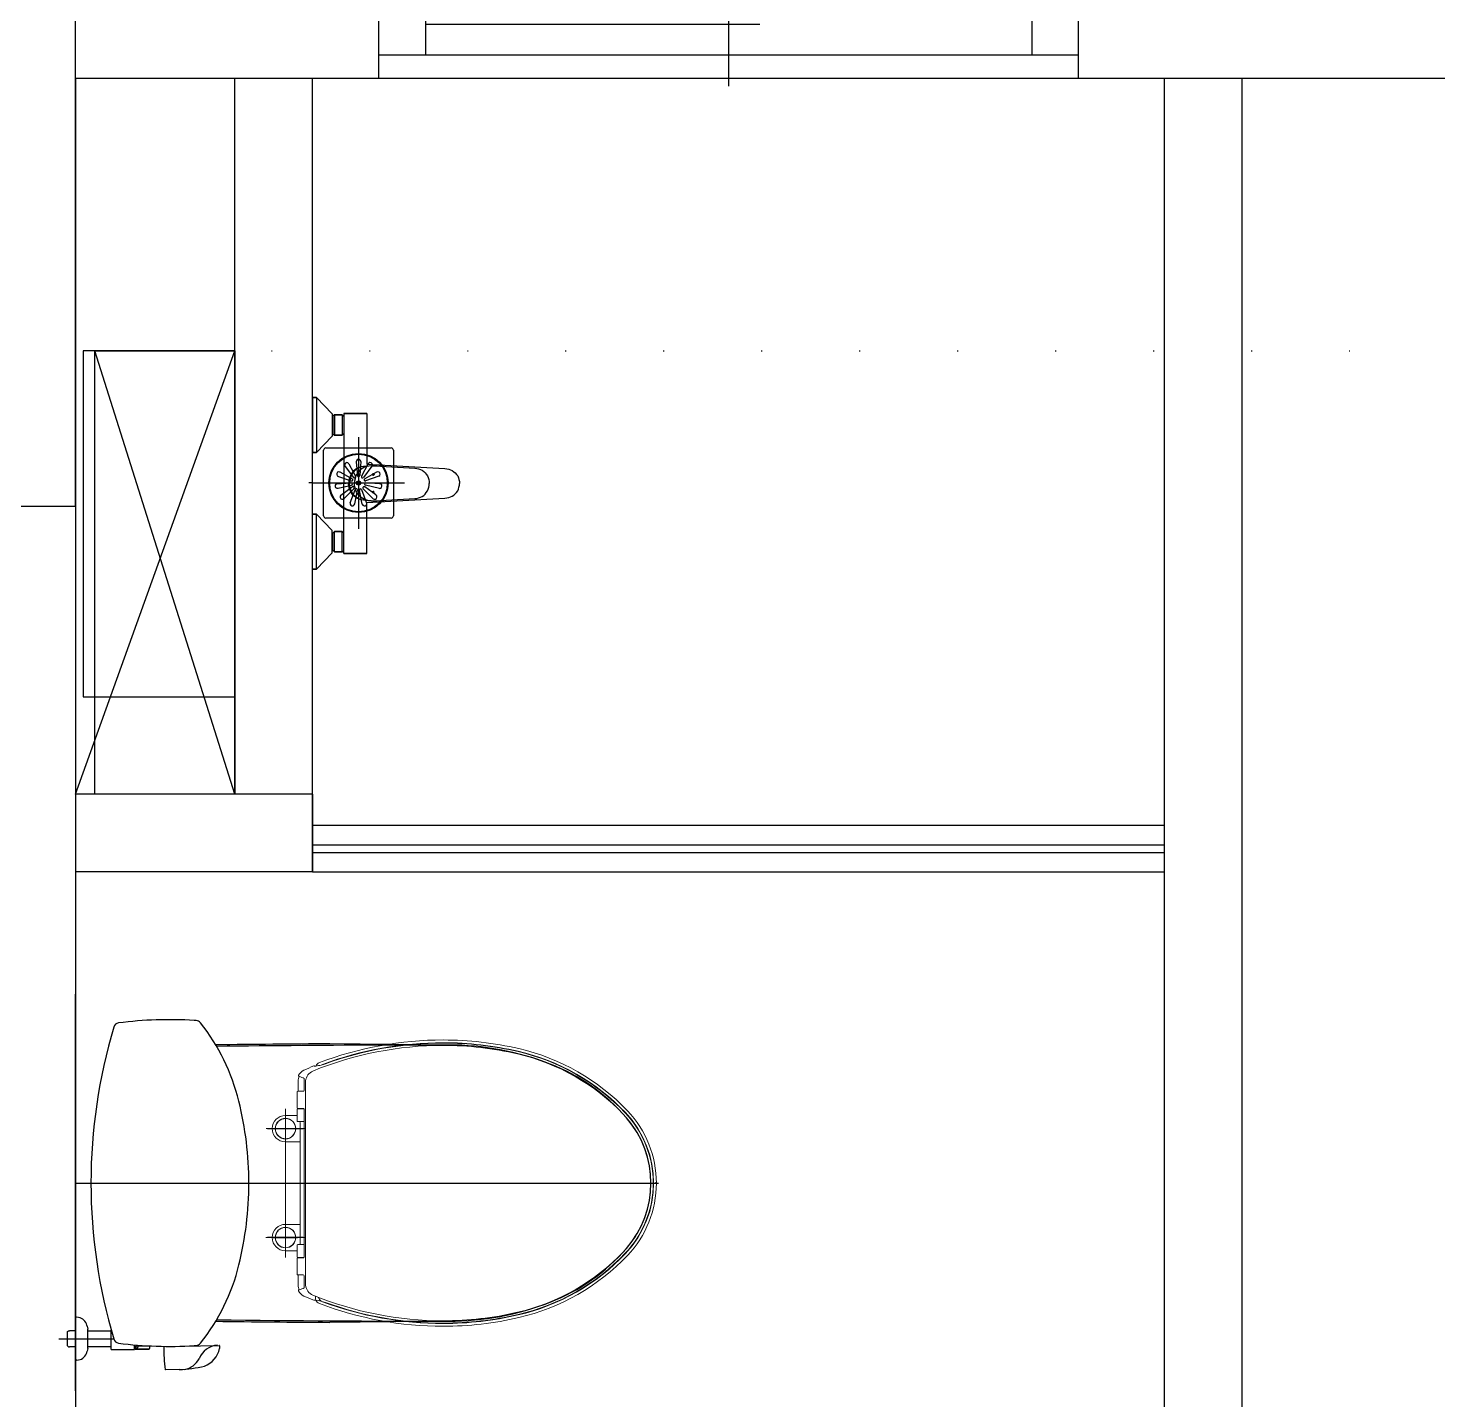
# Model space of a CAD drawing. Header units: millimetres. Extents: x 45074 to 106565, y 51012 to 60222.
# Drawn here: x 104049.3 to 104230.5, y 55485.7 to 55662 of the extents above; entities that cross this region are included whole.
import ezdxf

# ---------------------------------------------------------------- set-up
doc = ezdxf.new("R2010")
doc.units = ezdxf.units.MM
doc.header["$LTSCALE"] = 50
doc.header["$MEASUREMENT"] = 0
doc.linetypes.add('DASH_CENTER', pattern=[14, 11, -1, 1, -1])
doc.linetypes.add('DOT', pattern=[0.25, 0, -0.25])
doc.layers.get('0').update_dxf_attribs({"color": 8, "linetype": 'CONTINUOUS'})
doc.layers.add('00', color=7, linetype='DOT')

# ---------------------------------------------------------------- blocks, each defined once
blk = doc.blocks.new('*U31', base_point=(551700.96, 44174.06))
for p, q in [((551700.96, 44185.56), (551700.96, 44165.56)), ((551655.96, 44166.56), (551655.96, 44181.56)), ((551655.96, 44181.56), (551745.96, 44181.56)), ((551661.96, 44181.56), (551661.96, 44169.56)), ((551739.96, 44181.56), (551739.96, 44169.56)), ((551745.96, 44166.56), (551745.96, 44181.56)), ((551661.96, 44177.56), (551704.96, 44177.56)), ((551739.96, 44173.56), (551696.96, 44173.56)), ((551655.96, 44169.56), (551745.96, 44169.56)), ((551655.96, 44166.56), (551745.96, 44166.56))]:
    blk.add_line(p, q)
blk = doc.blocks.new('1247A')
for p, q in [((-13298.51, 8267.25), (-13298.01, 8267.25)), ((-13298.01, 8267.25), (-13298.51, 8267.25)), ((-13298.51, 8267.25), (-13298.51, 8267.12)), ((-13298.51, 8267.12), (-13298.51, 8266.77)), ((-13298.51, 8266.77), (-13298.51, 8266.2)), ((-13298.51, 8266.2), (-13298.51, 8265.46)), ((-13298.01, 8267.25), (-13296.01, 8265.12)), ((-13298.01, 8267.25), (-13296.01, 8265.12)), ((-13298.01, 8267.25), (-13298.01, 8267.12)), ((-13298.01, 8267.12), (-13298.01, 8266.77)), ((-13298.01, 8266.77), (-13298.01, 8266.2)), ((-13298.01, 8266.2), (-13298.01, 8265.46)), ((-13298.51, 8265.46), (-13298.51, 8264.61)), ((-13298.51, 8264.61), (-13298.51, 8263.7)), ((-13298.01, 8265.46), (-13298.01, 8264.61)), ((-13298.01, 8264.61), (-13298.01, 8263.7)), ((-13296.01, 8265.12), (-13296.01, 8265.07)), ((-13296.01, 8265.07), (-13296.01, 8264.93)), ((-13296.01, 8264.93), (-13296.01, 8264.82)), ((-13296.01, 8264.93), (-13296.01, 8264.7)), ((-13296.01, 8264.82), (-13295.91, 8264.82)), ((-13296.01, 8264.82), (-13296.01, 8264.77)), ((-13295.91, 8264.82), (-13296.01, 8264.82)), ((-13296.01, 8264.77), (-13296.01, 8264.66)), ((-13296.01, 8264.7), (-13296.01, 8264.41)), ((-13296.01, 8264.66), (-13296.01, 8264.49)), ((-13296.01, 8264.49), (-13296.01, 8264.26)), ((-13296.01, 8264.41), (-13296.01, 8264.06)), ((-13296.01, 8264.26), (-13296.01, 8263.98)), ((-13296.01, 8264.06), (-13296.01, 8263.7)), ((-13296.01, 8263.98), (-13296.01, 8263.7)), ((-13295.71, 8265.02), (-13295.91, 8264.82)), ((-13295.91, 8264.82), (-13295.91, 8264.77)), ((-13295.91, 8264.77), (-13295.91, 8264.66)), ((-13295.91, 8264.66), (-13295.91, 8264.49)), ((-13295.91, 8264.49), (-13295.91, 8264.26)), ((-13295.91, 8264.26), (-13295.91, 8263.98)), ((-13295.91, 8263.98), (-13295.91, 8263.7)), ((-13295.71, 8265.02), (-13295.51, 8265.02)), ((-13295.51, 8265.02), (-13295.71, 8265.02)), ((-13295.71, 8265.02), (-13295.71, 8264.97)), ((-13295.71, 8264.97), (-13295.71, 8262.38)), ((-13295.51, 8265.02), (-13295.21, 8265.02)), ((-13295.21, 8265.02), (-13295.51, 8265.02)), ((-13294.91, 8265.02), (-13295.21, 8265.02)), ((-13295.21, 8265.02), (-13294.91, 8265.02)), ((-13294.91, 8265.02), (-13294.71, 8265.02)), ((-13294.71, 8265.02), (-13294.91, 8265.02)), ((-13294.71, 8265.02), (-13294.51, 8264.82)), ((-13294.71, 8265.02), (-13294.71, 8264.97)), ((-13294.71, 8264.97), (-13294.71, 8262.38)), ((-13294.01, 8265.2), (-13294.51, 8265.2)), ((-13294.51, 8265.2), (-13294.01, 8265.2)), ((-13294.51, 8265.2), (-13294.51, 8265.14)), ((-13294.51, 8265.14), (-13294.51, 8256.2)), ((-13294.51, 8265.14), (-13294.51, 8256.2)), ((-13293.51, 8265.2), (-13294.01, 8265.2)), ((-13294.01, 8265.2), (-13293.51, 8265.2)), ((-13293, 8265.2), (-13293.51, 8265.2)), ((-13293.51, 8265.2), (-13293, 8265.2)), ((-13293, 8265.2), (-13292.54, 8265.2)), ((-13292.54, 8265.2), (-13293, 8265.2)), ((-13292.54, 8265.2), (-13292.13, 8265.2)), ((-13292.13, 8265.2), (-13292.54, 8265.2)), ((-13292.13, 8265.2), (-13291.82, 8265.2)), ((-13291.82, 8265.2), (-13292.13, 8265.2)), ((-13291.82, 8265.2), (-13291.63, 8265.2)), ((-13291.63, 8265.2), (-13291.82, 8265.2)), ((-13291.63, 8265.2), (-13291.55, 8265.2)), ((-13291.55, 8265.2), (-13291.63, 8265.2)), ((-13291.55, 8265.2), (-13291.51, 8265.14)), ((-13291.51, 8265.14), (-13291.51, 8258.66)), ((-13291.51, 8265.14), (-13291.51, 8258.66)), ((-13298.51, 8263.7), (-13298.51, 8262.79)), ((-13298.51, 8262.79), (-13298.51, 8261.93)), ((-13298.51, 8261.93), (-13298.51, 8261.19)), ((-13298.01, 8263.7), (-13298.01, 8262.79)), ((-13298.01, 8262.79), (-13298.01, 8261.93)), ((-13296.01, 8262.28), (-13298.01, 8260.15)), ((-13298.01, 8261.93), (-13298.01, 8261.19)), ((-13296.01, 8263.7), (-13296.01, 8263.33)), ((-13296.01, 8263.7), (-13296.01, 8263.42)), ((-13296.01, 8263.42), (-13296.01, 8263.14)), ((-13296.01, 8263.33), (-13296.01, 8262.99)), ((-13296.01, 8263.14), (-13296.01, 8262.91)), ((-13296.01, 8262.99), (-13296.01, 8262.7)), ((-13296.01, 8262.91), (-13296.01, 8262.74)), ((-13296.01, 8262.74), (-13296.01, 8262.62)), ((-13296.01, 8262.7), (-13296.01, 8262.47)), ((-13296.01, 8262.62), (-13296.01, 8262.58)), ((-13296.01, 8262.58), (-13296.01, 8262.47)), ((-13296.01, 8262.58), (-13295.91, 8262.58)), ((-13295.91, 8262.58), (-13296.01, 8262.58)), ((-13296.01, 8262.47), (-13296.01, 8262.33)), ((-13296.01, 8262.33), (-13296.01, 8262.28)), ((-13295.91, 8263.7), (-13295.91, 8263.42)), ((-13295.91, 8263.42), (-13295.91, 8263.14)), ((-13295.91, 8263.14), (-13295.91, 8262.91)), ((-13295.91, 8262.91), (-13295.91, 8262.74)), ((-13295.91, 8262.74), (-13295.91, 8262.62)), ((-13295.91, 8262.62), (-13295.91, 8262.58)), ((-13295.91, 8262.58), (-13295.71, 8262.38)), ((-13295.21, 8262.38), (-13295.71, 8262.38)), ((-13295.71, 8262.38), (-13295.21, 8262.38)), ((-13294.91, 8262.38), (-13295.21, 8262.38)), ((-13295.21, 8262.38), (-13294.91, 8262.38)), ((-13294.91, 8262.38), (-13294.71, 8262.38)), ((-13294.71, 8262.38), (-13294.91, 8262.38)), ((-13294.51, 8262.58), (-13294.71, 8262.38)), ((-13298.51, 8261.19), (-13298.51, 8260.63)), ((-13298.51, 8260.63), (-13298.51, 8260.28)), ((-13298.51, 8260.28), (-13298.51, 8260.15)), ((-13298.51, 8260.15), (-13298.01, 8260.15)), ((-13298.01, 8260.15), (-13298.51, 8260.15)), ((-13298.51, 8252.25), (-13298.51, 8260.15)), ((-13298.01, 8261.19), (-13298.01, 8260.63)), ((-13298.01, 8260.63), (-13298.01, 8260.28)), ((-13298.01, 8260.28), (-13298.01, 8260.15)), ((-13292.29, 8258.32), (-13292.81, 8258.11)), ((-13291.98, 8258.37), (-13292.29, 8258.32)), ((-13291.98, 8258.37), (-13292.29, 8258.32)), ((-13291.81, 8258.28), (-13292.06, 8258.16)), ((-13291.28, 8258.43), (-13291.98, 8258.37)), ((-13291.55, 8258.37), (-13291.81, 8258.28)), ((-13291.28, 8258.43), (-13291.55, 8258.37)), ((-13291.51, 8258.66), (-13281.48, 8258.1)), ((-13290.99, 8258.46), (-13291.28, 8258.43)), ((-13290.99, 8258.46), (-13290.58, 8258.45)), ((-13290.58, 8258.45), (-13290.21, 8258.44)), ((-13290.21, 8258.44), (-13289.79, 8258.42)), ((-13289.79, 8258.42), (-13289.36, 8258.4)), ((-13289.36, 8258.4), (-13289.05, 8258.38)), ((-13289.05, 8258.38), (-13285.35, 8258.15)), ((-13293.82, 8256.76), (-13293.9, 8256.2)), ((-13293.61, 8257.29), (-13293.82, 8256.76)), ((-13293.72, 8256.49), (-13293.74, 8256.2)), ((-13293.67, 8256.76), (-13293.72, 8256.49)), ((-13293.58, 8257.04), (-13293.67, 8256.76)), ((-13293.27, 8257.76), (-13293.61, 8257.29)), ((-13293.48, 8257.29), (-13293.58, 8257.04)), ((-13293.32, 8257.54), (-13293.48, 8257.29)), ((-13293.14, 8257.75), (-13293.32, 8257.54)), ((-13292.81, 8258.11), (-13293.27, 8257.76)), ((-13292.95, 8257.94), (-13293.14, 8257.75)), ((-13293.11, 8256.5), (-13293.13, 8256.2)), ((-13293.05, 8256.78), (-13293.11, 8256.5)), ((-13292.97, 8257.06), (-13293.05, 8256.78)), ((-13292.85, 8257.33), (-13292.97, 8257.06)), ((-13292.72, 8258.11), (-13292.95, 8257.94)), ((-13292.69, 8257.57), (-13292.85, 8257.33)), ((-13292.48, 8258.22), (-13292.72, 8258.11)), ((-13292.5, 8257.79), (-13292.69, 8257.57)), ((-13292.3, 8257.98), (-13292.5, 8257.79)), ((-13292.06, 8258.16), (-13292.3, 8257.98)), ((-13290.79, 8257.38), (-13290.8, 8257.36)), ((-13290.8, 8257.36), (-13290.8, 8257.33)), ((-13290.8, 8257.33), (-13290.8, 8257.31)), ((-13290.8, 8257.31), (-13290.79, 8257.28)), ((-13290.77, 8257.41), (-13290.79, 8257.38)), ((-13290.79, 8257.28), (-13290.77, 8257.26)), ((-13290.75, 8257.42), (-13290.77, 8257.41)), ((-13290.77, 8257.26), (-13290.75, 8257.25)), ((-13290.72, 8257.43), (-13290.75, 8257.42)), ((-13290.75, 8257.25), (-13290.72, 8257.24)), ((-13290.7, 8257.43), (-13290.72, 8257.43)), ((-13290.72, 8257.24), (-13290.7, 8257.23)), ((-13290.7, 8257.43), (-13290.67, 8257.43)), ((-13290.67, 8257.24), (-13290.7, 8257.23)), ((-13290.67, 8257.43), (-13290.65, 8257.42)), ((-13290.65, 8257.25), (-13290.67, 8257.24)), ((-13290.65, 8257.42), (-13290.63, 8257.41)), ((-13290.63, 8257.26), (-13290.65, 8257.25)), ((-13290.63, 8257.41), (-13290.61, 8257.38)), ((-13290.61, 8257.28), (-13290.63, 8257.26)), ((-13290.61, 8257.38), (-13290.6, 8257.36)), ((-13290.6, 8257.31), (-13290.61, 8257.28)), ((-13290.6, 8257.36), (-13290.6, 8257.33)), ((-13290.6, 8257.33), (-13290.6, 8257.31)), ((-13285.35, 8258.15), (-13285.11, 8258.13)), ((-13285.11, 8258.13), (-13284.87, 8258.08)), ((-13284.87, 8258.08), (-13284.64, 8257.99)), ((-13284.64, 8257.99), (-13284.43, 8257.89)), ((-13284.43, 8257.89), (-13284.22, 8257.74)), ((-13284.22, 8257.74), (-13284.05, 8257.57)), ((-13284.05, 8257.57), (-13283.89, 8257.39)), ((-13283.89, 8257.39), (-13283.75, 8257.17)), ((-13283.75, 8257.17), (-13283.65, 8256.95)), ((-13283.65, 8256.95), (-13283.57, 8256.7)), ((-13283.57, 8256.7), (-13283.52, 8256.46)), ((-13281.48, 8258.1), (-13281.23, 8258.08)), ((-13281.23, 8258.08), (-13280.99, 8258.03)), ((-13280.99, 8258.03), (-13280.76, 8257.95)), ((-13280.76, 8257.95), (-13280.54, 8257.85)), ((-13280.54, 8257.85), (-13280.33, 8257.7)), ((-13280.33, 8257.7), (-13280.16, 8257.54)), ((-13280.16, 8257.54), (-13280, 8257.36)), ((-13280, 8257.36), (-13279.85, 8257.15)), ((-13279.85, 8257.15), (-13279.75, 8256.93)), ((-13279.75, 8256.93), (-13279.68, 8256.69)), ((-13279.75, 8256.93), (-13279.68, 8256.69)), ((-13279.68, 8256.69), (-13279.63, 8256.45)), ((-13279.68, 8256.69), (-13279.63, 8256.45)), ((-13294.51, 8247.26), (-13294.51, 8256.2)), ((-13294.51, 8247.26), (-13294.51, 8256.2)), ((-13293.82, 8255.64), (-13293.9, 8256.2)), ((-13293.61, 8255.11), (-13293.82, 8255.64)), ((-13293.72, 8255.91), (-13293.74, 8256.2)), ((-13293.67, 8255.64), (-13293.72, 8255.91)), ((-13293.58, 8255.36), (-13293.67, 8255.64)), ((-13293.27, 8254.64), (-13293.61, 8255.11)), ((-13293.48, 8255.11), (-13293.58, 8255.36)), ((-13293.32, 8254.86), (-13293.48, 8255.11)), ((-13293.14, 8254.65), (-13293.32, 8254.86)), ((-13293.11, 8255.9), (-13293.13, 8256.2)), ((-13293.05, 8255.62), (-13293.11, 8255.9)), ((-13292.97, 8255.34), (-13293.05, 8255.62)), ((-13292.85, 8255.07), (-13292.97, 8255.34)), ((-13292.69, 8254.83), (-13292.85, 8255.07)), ((-13292.5, 8254.61), (-13292.69, 8254.83)), ((-13290.8, 8255.09), (-13290.79, 8255.11)), ((-13290.8, 8255.07), (-13290.8, 8255.09)), ((-13290.8, 8255.04), (-13290.8, 8255.07)), ((-13290.79, 8255.02), (-13290.8, 8255.04)), ((-13290.79, 8255.11), (-13290.77, 8255.14)), ((-13290.77, 8254.99), (-13290.79, 8255.02)), ((-13290.77, 8255.14), (-13290.75, 8255.15)), ((-13290.75, 8254.98), (-13290.77, 8254.99)), ((-13290.75, 8255.15), (-13290.72, 8255.16)), ((-13290.72, 8254.97), (-13290.75, 8254.98)), ((-13290.72, 8255.16), (-13290.7, 8255.17)), ((-13290.7, 8254.97), (-13290.72, 8254.97)), ((-13290.67, 8255.16), (-13290.7, 8255.17)), ((-13290.7, 8254.97), (-13290.67, 8254.97)), ((-13290.65, 8255.15), (-13290.67, 8255.16)), ((-13290.67, 8254.97), (-13290.65, 8254.98)), ((-13290.63, 8255.14), (-13290.65, 8255.15)), ((-13290.65, 8254.98), (-13290.63, 8254.99)), ((-13290.61, 8255.11), (-13290.63, 8255.14)), ((-13290.63, 8254.99), (-13290.61, 8255.02)), ((-13290.6, 8255.09), (-13290.61, 8255.11)), ((-13290.61, 8255.02), (-13290.6, 8255.04)), ((-13290.6, 8255.07), (-13290.6, 8255.09)), ((-13290.6, 8255.04), (-13290.6, 8255.07)), ((-13284.43, 8254.51), (-13284.22, 8254.66)), ((-13284.22, 8254.66), (-13284.05, 8254.83)), ((-13284.05, 8254.83), (-13283.89, 8255.01)), ((-13283.89, 8255.01), (-13283.75, 8255.23)), ((-13283.75, 8255.23), (-13283.65, 8255.45)), ((-13283.65, 8255.45), (-13283.57, 8255.7)), ((-13283.57, 8255.7), (-13283.52, 8255.94)), ((-13283.52, 8256.46), (-13283.5, 8256.2)), ((-13283.52, 8255.94), (-13283.5, 8256.2)), ((-13280.54, 8254.55), (-13280.33, 8254.7)), ((-13280.33, 8254.7), (-13280.16, 8254.86)), ((-13280.16, 8254.86), (-13280, 8255.04)), ((-13280, 8255.04), (-13279.85, 8255.25)), ((-13279.85, 8255.25), (-13279.75, 8255.47)), ((-13279.75, 8255.47), (-13279.68, 8255.71)), ((-13279.75, 8255.47), (-13279.68, 8255.71)), ((-13279.68, 8255.71), (-13279.63, 8255.95)), ((-13279.68, 8255.71), (-13279.63, 8255.95)), ((-13279.63, 8256.45), (-13279.61, 8256.2)), ((-13279.63, 8256.45), (-13279.61, 8256.2)), ((-13279.63, 8255.95), (-13279.61, 8256.2)), ((-13279.63, 8255.95), (-13279.61, 8256.2)), ((-13292.81, 8254.29), (-13293.27, 8254.64)), ((-13292.95, 8254.46), (-13293.14, 8254.65)), ((-13292.72, 8254.29), (-13292.95, 8254.46)), ((-13292.29, 8254.08), (-13292.81, 8254.29)), ((-13292.48, 8254.18), (-13292.72, 8254.29)), ((-13292.3, 8254.42), (-13292.5, 8254.61)), ((-13292.06, 8254.24), (-13292.3, 8254.42)), ((-13291.98, 8254.03), (-13292.29, 8254.08)), ((-13291.98, 8254.03), (-13292.29, 8254.08)), ((-13291.81, 8254.12), (-13292.06, 8254.24)), ((-13291.28, 8253.96), (-13291.98, 8254.03)), ((-13291.55, 8254.03), (-13291.81, 8254.12)), ((-13291.28, 8253.96), (-13291.55, 8254.03)), ((-13291.51, 8253.74), (-13281.48, 8254.3)), ((-13291.51, 8247.26), (-13291.51, 8253.74)), ((-13291.51, 8247.26), (-13291.51, 8253.74)), ((-13290.99, 8253.94), (-13291.28, 8253.96)), ((-13290.99, 8253.94), (-13290.58, 8253.95)), ((-13290.58, 8253.95), (-13290.21, 8253.96)), ((-13290.21, 8253.96), (-13289.79, 8253.98)), ((-13289.79, 8253.98), (-13289.36, 8254)), ((-13289.36, 8254), (-13289.05, 8254.02)), ((-13289.05, 8254.02), (-13285.35, 8254.25)), ((-13285.35, 8254.25), (-13285.11, 8254.27)), ((-13285.11, 8254.27), (-13284.87, 8254.32)), ((-13284.87, 8254.32), (-13284.64, 8254.41)), ((-13284.64, 8254.41), (-13284.43, 8254.51)), ((-13281.48, 8254.3), (-13281.23, 8254.32)), ((-13281.23, 8254.32), (-13280.99, 8254.37)), ((-13280.99, 8254.37), (-13280.76, 8254.45)), ((-13280.76, 8254.45), (-13280.54, 8254.55)), ((-13298.01, 8252.25), (-13298.51, 8252.25)), ((-13298.51, 8252.12), (-13298.51, 8252.25)), ((-13298.51, 8252.25), (-13298.01, 8252.25)), ((-13298.51, 8251.77), (-13298.51, 8252.12)), ((-13298.51, 8251.2), (-13298.51, 8251.77)), ((-13298.51, 8250.46), (-13298.51, 8251.2)), ((-13296.01, 8250.12), (-13298.01, 8252.25)), ((-13298.01, 8252.12), (-13298.01, 8252.25)), ((-13298.01, 8251.77), (-13298.01, 8252.12)), ((-13298.01, 8251.2), (-13298.01, 8251.77)), ((-13298.01, 8250.46), (-13298.01, 8251.2)), ((-13298.51, 8249.61), (-13298.51, 8250.46)), ((-13298.51, 8248.7), (-13298.51, 8249.61)), ((-13298.01, 8249.61), (-13298.01, 8250.46)), ((-13298.01, 8248.7), (-13298.01, 8249.61)), ((-13296.01, 8250.07), (-13296.01, 8250.12)), ((-13296.01, 8249.93), (-13296.01, 8250.07)), ((-13296.01, 8249.7), (-13296.01, 8249.93)), ((-13296.01, 8249.82), (-13296.01, 8249.93)), ((-13295.91, 8249.82), (-13296.01, 8249.82)), ((-13296.01, 8249.77), (-13296.01, 8249.82)), ((-13296.01, 8249.82), (-13295.91, 8249.82)), ((-13296.01, 8249.66), (-13296.01, 8249.77)), ((-13296.01, 8249.41), (-13296.01, 8249.7)), ((-13296.01, 8249.49), (-13296.01, 8249.66)), ((-13296.01, 8249.26), (-13296.01, 8249.49)), ((-13296.01, 8249.06), (-13296.01, 8249.41)), ((-13296.01, 8248.98), (-13296.01, 8249.26)), ((-13295.91, 8249.82), (-13295.71, 8250.02)), ((-13295.91, 8249.77), (-13295.91, 8249.82)), ((-13295.91, 8249.66), (-13295.91, 8249.77)), ((-13295.91, 8249.49), (-13295.91, 8249.66)), ((-13295.91, 8249.26), (-13295.91, 8249.49)), ((-13295.91, 8248.98), (-13295.91, 8249.26)), ((-13295.71, 8250.02), (-13295.21, 8250.02)), ((-13295.71, 8247.43), (-13295.71, 8250.02)), ((-13295.21, 8250.02), (-13295.71, 8250.02)), ((-13295.21, 8250.02), (-13294.91, 8250.02)), ((-13294.91, 8250.02), (-13295.21, 8250.02)), ((-13294.71, 8250.02), (-13294.91, 8250.02)), ((-13294.91, 8250.02), (-13294.71, 8250.02)), ((-13294.51, 8249.82), (-13294.71, 8250.02)), ((-13294.71, 8247.43), (-13294.71, 8250.02)), ((-13298.51, 8247.79), (-13298.51, 8248.7)), ((-13298.51, 8246.93), (-13298.51, 8247.79)), ((-13298.01, 8247.79), (-13298.01, 8248.7)), ((-13298.01, 8246.93), (-13298.01, 8247.79)), ((-13296.01, 8248.7), (-13296.01, 8249.06)), ((-13296.01, 8248.7), (-13296.01, 8248.98)), ((-13296.01, 8248.42), (-13296.01, 8248.7)), ((-13296.01, 8248.33), (-13296.01, 8248.7)), ((-13296.01, 8248.14), (-13296.01, 8248.42)), ((-13296.01, 8247.99), (-13296.01, 8248.33)), ((-13296.01, 8247.91), (-13296.01, 8248.14)), ((-13296.01, 8247.7), (-13296.01, 8247.99)), ((-13296.01, 8247.74), (-13296.01, 8247.91)), ((-13296.01, 8247.62), (-13296.01, 8247.74)), ((-13296.01, 8247.47), (-13296.01, 8247.7)), ((-13296.01, 8247.58), (-13296.01, 8247.62)), ((-13295.91, 8247.58), (-13296.01, 8247.58)), ((-13296.01, 8247.58), (-13295.91, 8247.58)), ((-13296.01, 8247.47), (-13296.01, 8247.58)), ((-13296.01, 8247.33), (-13296.01, 8247.47)), ((-13295.91, 8248.7), (-13295.91, 8248.98)), ((-13295.91, 8248.42), (-13295.91, 8248.7)), ((-13295.91, 8248.14), (-13295.91, 8248.42)), ((-13295.91, 8247.91), (-13295.91, 8248.14)), ((-13295.91, 8247.74), (-13295.91, 8247.91)), ((-13295.91, 8247.62), (-13295.91, 8247.74)), ((-13295.91, 8247.58), (-13295.91, 8247.62)), ((-13295.71, 8247.38), (-13295.91, 8247.58)), ((-13295.71, 8247.38), (-13295.71, 8247.43)), ((-13294.71, 8247.38), (-13294.51, 8247.58)), ((-13294.71, 8247.38), (-13294.71, 8247.43)), ((-13298.51, 8246.19), (-13298.51, 8246.93)), ((-13298.51, 8245.63), (-13298.51, 8246.19)), ((-13298.51, 8245.28), (-13298.51, 8245.63)), ((-13298.01, 8245.15), (-13296.01, 8247.28)), ((-13298.01, 8245.15), (-13296.01, 8247.28)), ((-13298.01, 8246.19), (-13298.01, 8246.93)), ((-13298.01, 8245.63), (-13298.01, 8246.19)), ((-13298.01, 8245.28), (-13298.01, 8245.63)), ((-13296.01, 8247.28), (-13296.01, 8247.33)), ((-13295.51, 8247.38), (-13295.71, 8247.38)), ((-13295.71, 8247.38), (-13295.51, 8247.38)), ((-13295.21, 8247.38), (-13295.51, 8247.38)), ((-13295.51, 8247.38), (-13295.21, 8247.38)), ((-13295.21, 8247.38), (-13294.91, 8247.38)), ((-13294.91, 8247.38), (-13295.21, 8247.38)), ((-13294.71, 8247.38), (-13294.91, 8247.38)), ((-13294.91, 8247.38), (-13294.71, 8247.38)), ((-13294.51, 8247.2), (-13294.51, 8247.26)), ((-13294.51, 8247.2), (-13294.01, 8247.2)), ((-13294.01, 8247.2), (-13294.51, 8247.2)), ((-13294.01, 8247.2), (-13293.51, 8247.2)), ((-13293.51, 8247.2), (-13294.01, 8247.2)), ((-13293.51, 8247.2), (-13293, 8247.2)), ((-13293, 8247.2), (-13293.51, 8247.2)), ((-13292.54, 8247.2), (-13293, 8247.2)), ((-13293, 8247.2), (-13292.54, 8247.2)), ((-13292.13, 8247.2), (-13292.54, 8247.2)), ((-13292.54, 8247.2), (-13292.13, 8247.2)), ((-13291.82, 8247.2), (-13292.13, 8247.2)), ((-13292.13, 8247.2), (-13291.82, 8247.2)), ((-13291.63, 8247.2), (-13291.82, 8247.2)), ((-13291.82, 8247.2), (-13291.63, 8247.2)), ((-13291.55, 8247.2), (-13291.63, 8247.2)), ((-13291.63, 8247.2), (-13291.55, 8247.2)), ((-13291.55, 8247.2), (-13291.51, 8247.26)), ((-13298.51, 8245.15), (-13298.51, 8245.28)), ((-13298.01, 8245.15), (-13298.51, 8245.15)), ((-13298.51, 8245.15), (-13298.01, 8245.15)), ((-13298.01, 8245.15), (-13298.01, 8245.28))]:
    blk.add_line(p, q)
at = {"color": 3}
blk.add_line((-13298.51, 8256.25), (-13299.01, 8256.25), dxfattribs=at)
blk = doc.blocks.new('10D')
at = {"color": 8}
for p, q in [((-31142.94, 14854.47), (-31142.94, 14842.67)), ((-31148.84, 14848.57), (-31137.04, 14848.57))]:
    blk.add_line(p, q, dxfattribs=at)
at = {"color": 9, "true_color": 0xc9c9c9}
for p, q in [((-31147.44, 14844.37), (-31147.44, 14852.77)), ((-31147.14, 14853.07), (-31138.74, 14853.07)), ((-31138.44, 14852.77), (-31138.44, 14844.37)), ((-31144.18, 14851.05), (-31143.33, 14849.45)), ((-31143.24, 14851.27), (-31143.09, 14849.52)), ((-31142.64, 14851.32), (-31142.79, 14849.52)), ((-31141.73, 14851), (-31142.56, 14849.45)), ((-31145.52, 14849.42), (-31143.87, 14848.83)), ((-31145.32, 14849.99), (-31143.75, 14849.1)), ((-31144.65, 14850.68), (-31143.58, 14849.29)), ((-31141.21, 14850.72), (-31142.3, 14849.29)), ((-31140.61, 14849.96), (-31142.14, 14849.1)), ((-31140.32, 14849.44), (-31142.02, 14848.83)), ((-31145.71, 14848.48), (-31143.91, 14848.59)), ((-31145.57, 14847.89), (-31143.86, 14848.29)), ((-31145.22, 14847), (-31143.76, 14848.06)), ((-31144.79, 14846.58), (-31143.56, 14847.84)), ((-31144.01, 14846.02), (-31143.36, 14847.7)), ((-31143.42, 14845.9), (-31143.07, 14847.62)), ((-31143.14, 14848.62), (-31143.14, 14848.52)), ((-31143.14, 14848.62), (-31143.04, 14848.62)), ((-31143.14, 14848.52), (-31143.09, 14848.52)), ((-31143.14, 14848.52), (-31143.04, 14848.52)), ((-31142.99, 14848.77), (-31142.89, 14848.77)), ((-31142.99, 14848.67), (-31142.99, 14848.77)), ((-31142.99, 14848.38), (-31142.99, 14848.47)), ((-31142.99, 14848.38), (-31142.89, 14848.38)), ((-31142.89, 14848.67), (-31142.89, 14848.77)), ((-31142.89, 14848.38), (-31142.89, 14848.47)), ((-31142.75, 14848.62), (-31142.84, 14848.62)), ((-31142.75, 14848.52), (-31142.84, 14848.52)), ((-31142.46, 14845.85), (-31142.82, 14847.62)), ((-31142.79, 14848.52), (-31142.75, 14848.52)), ((-31142.75, 14848.62), (-31142.75, 14848.52)), ((-31141.9, 14846.06), (-31142.53, 14847.7)), ((-31141.06, 14846.54), (-31142.32, 14847.84)), ((-31140.71, 14847.03), (-31142.13, 14848.06)), ((-31140.26, 14847.88), (-31142.03, 14848.29)), ((-31140.23, 14848.48), (-31141.98, 14848.59)), ((-31138.74, 14844.07), (-31147.14, 14844.07))]:
    blk.add_line(p, q, dxfattribs=at)
for radius in [3.8, 3.7, 0.275]:
    blk.add_circle((-31142.94, 14848.57), radius, dxfattribs=at)
for centre, radius, start, end in [((-31147.14, 14852.77), 0.3, 90, 180), ((-31138.74, 14852.77), 0.3, 0, 90), ((-31144.43, 14850.89), 0.3, 32.7273, 222.2546), ((-31142.94, 14851.32), 0.3, 0, 189.5273), ((-31141.46, 14850.89), 0.3, 327.2727, 156.8), ((-31145.45, 14849.71), 0.3, 65.4545, 254.9818), ((-31143.81, 14848.97), 0.15, 245.4545, 65.4545), ((-31143.46, 14849.37), 0.15, 212.7273, 32.7273), ((-31142.94, 14849.52), 0.15, 180, 0), ((-31142.43, 14849.37), 0.15, 147.2727, 327.2727), ((-31142.08, 14848.97), 0.15, 114.5455, 294.5455), ((-31140.44, 14849.71), 0.3, 294.5455, 124.0727), ((-31145.67, 14848.18), 0.3, 98.1818, 287.7091), ((-31143.88, 14848.44), 0.15, 278.1818, 98.1818), ((-31143.66, 14847.95), 0.15, 310.9091, 130.9091), ((-31143.21, 14847.66), 0.15, 343.6364, 163.6364), ((-31143.04, 14848.67), 0.05, 270, 0), ((-31143.04, 14848.47), 0.05, 0, 90), ((-31142.84, 14848.67), 0.05, 180, 270), ((-31142.84, 14848.47), 0.05, 90, 180), ((-31142.68, 14847.66), 0.15, 16.3636, 196.3636), ((-31142.23, 14847.95), 0.15, 49.0909, 229.0909), ((-31142, 14848.44), 0.15, 81.8182, 261.8182), ((-31140.22, 14848.18), 0.3, 261.8182, 91.3455), ((-31145.02, 14846.77), 0.3, 130.9091, 320.4364), ((-31143.72, 14845.93), 0.3, 163.6364, 353.1636), ((-31142.17, 14845.93), 0.3, 196.3636, 25.8909), ((-31140.87, 14846.77), 0.3, 229.0909, 58.6182), ((-31147.14, 14844.37), 0.3, 180, 270), ((-31138.74, 14844.37), 0.3, 270, 0)]:
    blk.add_arc(centre, radius, start, end, dxfattribs=at)

msp = doc.modelspace()

# ---------------------------------------------------------------- linework, layer by layer
for p, q in [((104055.357, 55655.566), (104055.357, 55400.566)), ((104094.357, 55655.566), (104055.357, 55655.566)), ((104446.357, 55655.566), (104184.357, 55655.566)), ((104195.357, 55655.566), (104195.357, 55390.566)), ((104205.357, 55655.566), (104205.357, 55390.566)), ((104055.357, 55563.566), (104075.857, 55620.566)), ((104075.857, 55563.566), (104057.857, 55620.566)), ((104057.857, 55620.566), (104075.857, 55620.566)), ((104085.857, 55563.566), (104085.857, 55553.566)), ((104085.857, 55553.566), (104055.357, 55553.566)), ((104055.357, 55486.854), (104055.357, 55537.834)), ((104130.058, 55513.566), (104130.058, 55513.666)), ((104055.557, 55496.316), (104055.357, 55496.301)), ((104055.357, 55496.316), (104055.357, 55490.816)), ((104056.867, 55495.169), (104056.953, 55494.808)), ((104053.217, 55493.566), (104060.278, 55493.566)), ((104054.357, 55494.473), (104054.477, 55494.593)), ((104054.357, 55492.66), (104054.357, 55494.473)), ((104054.477, 55494.593), (104054.59, 55494.596)), ((104055.357, 55494.596), (104054.59, 55494.596)), ((104056.957, 55494.596), (104056.957, 55494.766)), ((104056.957, 55492.536), (104056.957, 55494.596)), ((104056.957, 55494.566), (104059.957, 55494.566)), ((104059.957, 55492.166), (104059.957, 55494.676)), ((104054.357, 55492.66), (104054.477, 55492.54)), ((104054.477, 55492.54), (104054.588, 55492.537)), ((104055.357, 55492.536), (104054.588, 55492.537)), ((104056.953, 55492.325), (104056.867, 55491.963)), ((104056.957, 55492.566), (104059.957, 55492.566)), ((104056.957, 55492.366), (104056.957, 55492.536)), ((104059.957, 55492.166), (104062.957, 55492.166)), ((104062.957, 55492.775), (104062.957, 55492.286)), ((104062.957, 55492.166), (104062.957, 55492.775)), ((104063.021, 55492.686), (104062.973, 55492.686)), ((104063.021, 55492.246), (104063.021, 55492.77)), ((104063.061, 55492.206), (104064.781, 55492.206)), ((104063.181, 55492.281), (104063.181, 55492.6)), ((104063.206, 55492.266), (104063.368, 55492.448)), ((104063.221, 55492.64), (104064.781, 55492.64)), ((104063.221, 55492.241), (104064.781, 55492.241)), ((104063.392, 55492.61), (104063.302, 55492.636)), ((104063.368, 55492.448), (104063.421, 55492.562)), ((104063.421, 55492.562), (104063.392, 55492.61)), ((104064.941, 55492.366), (104064.941, 55492.639)), ((104066.707, 55492.552), (104073.852, 55492.694)), ((104073.902, 55492.641), (104073.88, 55492.309)), ((104055.557, 55490.816), (104055.357, 55490.816)), ((104068.717, 55489.592), (104066.962, 55489.557))]:
    msp.add_line(p, q)
at = {"extrusion": (0, 0, -1)}
for p, q in [((104075.857, 55563.566), (104075.857, 55655.566)), ((104085.857, 55553.566), (104085.857, 55655.566)), ((104075.857, 55563.566), (104055.357, 55563.566)), ((104085.857, 55563.566), (104055.357, 55563.566)), ((104085.857, 55559.566), (104195.357, 55559.566)), ((104085.857, 55557.066), (104195.357, 55557.066)), ((104085.857, 55556.066), (104195.357, 55556.066)), ((104085.857, 55553.566), (104055.357, 55553.566)), ((104085.857, 55553.566), (104195.357, 55553.566))]:
    msp.add_line(p, q, dxfattribs=at)
at = {"linetype": 'Continuous'}
for p, q in [((104095.895, 55531.391), (104088.058, 55531.469)), ((104095.895, 55495.742), (104088.058, 55495.664))]:
    msp.add_line(p, q, dxfattribs=at)
at = {"ltscale": 50}
for p, q in [((104103.357, 55531.316), (104095.895, 55531.391)), ((104103.357, 55495.816), (104095.895, 55495.742))]:
    msp.add_line(p, q, dxfattribs=at)
at = {"lineweight": 13}
for p, q in [((104084.009, 55525.466), (104084.009, 55526.719)), ((104084.754, 55525.466), (104084.754, 55526.719)), ((104084.961, 55513.566), (104084.961, 55526.582)), ((104083.862, 55525.266), (104083.862, 55523.266)), ((104083.982, 55525.366), (104083.962, 55525.366)), ((104084.654, 55525.366), (104083.982, 55525.366)), ((104083.861, 55522.266), (104082.361, 55522.266)), ((104083.861, 55522.316), (104083.861, 55523.016)), ((104083.861, 55521.566), (104083.861, 55522.316)), ((104083.961, 55523.116), (104084.74, 55523.116)), ((104083.962, 55523.166), (104084.654, 55523.166)), ((104084.754, 55513.566), (104084.754, 55523.069)), ((104083.961, 55521.466), (104084.008, 55521.466)), ((104084.008, 55521.466), (104084.139, 55521.466)), ((104084.008, 55521.466), (104084.754, 55521.466)), ((104084.239, 55518.916), (104084.239, 55521.366)), ((104082.361, 55518.866), (104084.239, 55518.866)), ((104084.239, 55508.216), (104084.239, 55518.916)), ((104084.754, 55513.566), (104084.754, 55504.064)), ((104084.961, 55513.566), (104084.961, 55500.551)), ((104082.361, 55508.266), (104084.239, 55508.266)), ((104084.239, 55505.766), (104084.239, 55508.216)), ((104083.861, 55504.866), (104082.361, 55504.866)), ((104083.861, 55505.566), (104083.861, 55504.816)), ((104083.861, 55504.816), (104083.861, 55504.116)), ((104083.961, 55505.666), (104084.008, 55505.666)), ((104084.008, 55505.666), (104084.754, 55505.666)), ((104084.008, 55505.666), (104084.139, 55505.666)), ((104083.862, 55501.866), (104083.862, 55503.866)), ((104083.961, 55504.016), (104084.74, 55504.016)), ((104083.962, 55503.966), (104084.654, 55503.966)), ((104083.982, 55501.766), (104083.962, 55501.766)), ((104084.654, 55501.766), (104083.982, 55501.766)), ((104084.009, 55501.666), (104084.009, 55500.414)), ((104084.754, 55501.666), (104084.754, 55500.414)), ((104086.211, 55498.83), (104086.211, 55499.034))]:
    msp.add_line(p, q, dxfattribs=at)
at = {"linetype": 'DASH_CENTER', "lineweight": 13, "ltscale": 5}
for p, q in [((104082.358, 55523.116), (104082.358, 55504.016)), ((104079.887, 55520.566), (104084.858, 55520.566)), ((104079.858, 55506.566), (104084.858, 55506.566)), ((104080.467, 55506.566), (104083.92, 55506.566))]:
    msp.add_line(p, q, dxfattribs=at)
at = {"ltscale": 3}
for p, q in [((104080.058, 55520.566), (104084.658, 55520.566)), ((104080.717, 55520.566), (104083.91, 55520.566)), ((104084.658, 55506.566), (104080.058, 55506.566)), ((104080.781, 55506.566), (104083.92, 55506.566))]:
    msp.add_line(p, q, dxfattribs=at)
at = {"linetype": 'DASH_CENTER', "ltscale": 5}
msp.add_line((104055.357, 55513.566), (104130.32, 55513.566), dxfattribs=at)
for points in [[(104055.357, 55670.566), (103985.357, 55670.566), (103985.357, 55600.566), (104055.357, 55600.566)], [(104075.857, 55620.566), (104056.357, 55620.566), (104056.357, 55576.066), (104075.857, 55576.066)], [(104057.857, 55620.566), (104075.857, 55620.566), (104075.857, 55563.566), (104057.857, 55563.566)]]:
    msp.add_lwpolyline(points, close=True)
at = {"lineweight": 13}
for centre in [(104082.372, 55520.566), (104082.376, 55506.566)]:
    msp.add_circle(centre, 1.32, dxfattribs=at)
for centre, radius, start, end in [((104127.358, 55513.576), 70, 163.35634, 180), ((104061.009, 55533.411), 0.75, 97.37328, 163.35634), ((104067.458, 55483.576), 51, 86.43357, 97.37328), ((104067.458, 55483.576), 51, 86.12457, 86.43357), ((104070.854, 55533.712), 0.75, 38.50993, 86.12457), ((104050.684, 55517.752), 26.47, 13.84711, 38.3567), ((104033.458, 55513.556), 44.2, 0, 13.78376), ((104127.358, 55513.576), 70, 180, 196.64366), ((104033.458, 55513.576), 44.2, 346.21624, 0), ((104050.939, 55509.288), 26.2, 321.49007, 346.21624), ((104055.557, 55495.016), 1.3, 20.46157, 90), ((104054.405, 55494.586), 2.53, 13.32192, 20.46157), ((104056.777, 55494.766), 0.18, 359.99928, 13.32192), ((104061.009, 55493.742), 0.75, 196.64366, 262.62672), ((104055.557, 55492.116), 1.3, 270, 339.53843), ((104054.405, 55492.546), 2.53, 339.53843, 346.67808), ((104056.777, 55492.366), 0.18, 346.67808, 359.99928), ((104067.458, 55543.576), 51, 262.62672, 273.56643), ((104062.973, 55492.646), 0.04, 90, 113.57818), ((104063.061, 55492.246), 0.04, 180, 270), ((104063.221, 55492.6), 0.04, 90, 180), ((104063.221, 55492.281), 0.04, 180, 270), ((104064.781, 55492.8), 0.16, 270, 283.4604), ((104064.781, 55492.401), 0.16, 270, 0), ((104064.781, 55492.366), 0.16, 270, 0), ((104088.936, 55492.608), 22.228, 180.14301, 187.77446), ((104067.458, 55543.576), 51, 273.56643, 273.87543), ((104070.854, 55493.441), 0.75, 273.87543, 321.49007), ((104073.876, 55489.929), 2.822, 94.82577, 157.99469), ((104070.951, 55492.847), 2.978, 289.64366, 349.58565), ((104073.853, 55492.644), 0.05, 356.13897, 91.13897), ((104067.84, 55507.725), 18.154, 272.76764, 283.09033), ((104068.873, 55492.26), 2.705, 281.84314, 331.91498), ((104066.961, 55489.607), 0.05, 186.74216, 271.13897)]:
    msp.add_arc(centre, radius, start, end)
at = {"linetype": 'Continuous'}
for centre, radius, start, end in [((104103.358, 53081.189), 2450.327, 90.35776, 90.70041), ((104103.358, 53081.189), 2450.327, 90.35776, 90.70041), ((104103.358, 53081.189), 2450.127, 90.000004, 90.697719), ((104103.358, 53081.189), 2450.127, 90.185959, 90.697719), ((104103.358, 57945.944), 2450.327, 269.299498, 269.64224), ((104103.358, 57945.944), 2450.127, 269.302202, 269.999994)]:
    msp.add_arc(centre, radius, start, end, dxfattribs=at)
at = {"lineweight": 13}
for centre, radius, start, end in [((104102.661, 55486.966), 45, 90, 110.7366), ((104102.661, 55486.966), 44.65, 90, 110.35138), ((104102.661, 55486.966), 44.6, 90, 109.84879), ((104102.661, 55488.966), 43, 76.945, 90), ((104102.661, 55488.966), 42.65, 76.945, 90), ((104102.661, 55488.966), 42.6, 76.945, 90), ((104102.661, 55486.966), 44.3, 90, 112.24109), ((104102.661, 55488.966), 42.3, 76.945, 90), ((104106.05, 55503.579), 27.3, 43.53571, 76.945), ((104106.05, 55503.579), 27.6, 43.53571, 76.945), ((104106.05, 55503.579), 27.65, 43.53571, 76.945), ((104106.05, 55503.579), 28, 43.53571, 76.945), ((104085.53, 55526.537), 1.735, 116.85658, 149.25374), ((104103.604, 55485.935), 46.176, 112.40031, 114.10253), ((104086.461, 55526.582), 1.5, 112.24109, 175.2583), ((104086.038, 55528.552), 0.0811, 63.74792, 112.4858), ((104085.874, 55528.27), 0.407, 56.28157, 60.49049), ((104086.198, 55529.05), 0.453, 257.46083, 277.71072), ((104085.428, 55534.601), 6.056, 277.87762, 277.99019), ((104087.011, 55528.303), 0.8, 110.7366, 157.93139), ((104085.428, 55534.601), 6.056, 277.99019, 284.70072), ((104085.428, 55534.601), 6.056, 284.70072, 290.18647), ((104087.411, 55528.079), 0.8, 110.35138, 123.91562), ((104085.597, 55526.68), 1.589, 157.9507, 178.59567), ((104084.15, 55527.39), 0.116, 163.07547, 257.00208), ((104082.681, 55522.5), 4.991, 64.98084, 73.18939), ((104085.865, 55526.734), 1.111, 164.98666, 180.76326), ((104086.461, 55526.582), 1.5, 175.2583, 180), ((104083.962, 55525.266), 0.1, 90, 180), ((104083.778, 55525.475), 0.231, 332.03973, 357.94761), ((104084.654, 55525.466), 0.1, 270, 0), ((104082.361, 55520.566), 1.7, 90, 270), ((104083.961, 55523.016), 0.1, 90, 180), ((104083.962, 55523.266), 0.1, 180, 269.99999), ((104084.654, 55523.066), 0.1, 29.99913, 90), ((104084.654, 55523.066), 0.1, 1.28639, 29.99913), ((104116.561, 55513.566), 12.8, 316.46429, 43.53571), ((104116.561, 55513.566), 13.1, 0, 43.53571), ((104116.561, 55513.566), 13.15, 316.46429, 43.53571), ((104116.561, 55513.566), 13.5, 0, 43.53571), ((104082.372, 55520.566), 1.3, 137.20382, 132.79618), ((104083.961, 55521.566), 0.1, 180, 270), ((104084.139, 55521.366), 0.1, 0, 90), ((104116.561, 55513.566), 13.1, 316.46429, 0), ((104116.561, 55513.566), 13.5, 316.46429, 0), ((104082.361, 55506.566), 1.7, 90, 270), ((104082.376, 55506.566), 1.3, 137.20382, 132.79618), ((104083.961, 55505.566), 0.1, 90, 180), ((104083.961, 55504.116), 0.1, 180, 270), ((104084.139, 55505.766), 0.1, 270, 0), ((104106.05, 55523.554), 27.3, 283.055, 316.46429), ((104106.05, 55523.554), 27.6, 283.055, 316.46429), ((104106.05, 55523.554), 27.65, 283.055, 316.46429), ((104106.05, 55523.554), 28, 283.055, 316.46429), ((104083.962, 55503.866), 0.1, 90.00001, 180), ((104084.654, 55504.066), 0.1, 270, 330.00087), ((104084.654, 55504.066), 0.1, 330.00087, 358.71361), ((104083.962, 55501.866), 0.1, 180, 270), ((104083.778, 55501.658), 0.231, 2.05239, 27.96027), ((104084.654, 55501.666), 0.1, 0, 90), ((104086.461, 55500.551), 1.5, 180, 184.7417), ((104085.597, 55500.453), 1.589, 181.40433, 202.0493), ((104084.15, 55499.743), 0.116, 102.99792, 196.92453), ((104085.53, 55500.596), 1.735, 210.74626, 243.14342), ((104082.681, 55504.633), 4.991, 286.81061, 295.01916), ((104103.604, 55541.198), 46.176, 245.89747, 247.59969), ((104085.865, 55500.399), 1.111, 179.23674, 195.01334), ((104086.461, 55500.551), 1.5, 184.7417, 247.75891), ((104102.661, 55540.166), 44.3, 247.75891, 270), ((104087.011, 55498.83), 0.8, 180, 202.04937), ((104087.411, 55499.054), 0.8, 193.44646, 236.74561), ((104086.038, 55498.581), 0.0811, 247.5142, 296.25208), ((104085.874, 55498.862), 0.407, 299.50951, 303.71843), ((104086.198, 55498.082), 0.453, 82.28928, 102.53917), ((104085.428, 55492.532), 6.056, 82.00981, 82.12238), ((104085.428, 55492.532), 6.056, 69.81353, 82.00981), ((104087.011, 55498.83), 0.8, 202.04937, 202.06861), ((104087.011, 55498.83), 0.8, 202.06861, 249.2634), ((104102.661, 55540.166), 45, 249.2634, 270), ((104087.411, 55499.054), 0.8, 236.74561, 249.64862), ((104102.661, 55540.166), 44.65, 249.64862, 270), ((104102.661, 55540.166), 44.6, 250.15121, 270), ((104102.661, 55538.166), 42.3, 270, 283.055), ((104102.661, 55538.166), 42.6, 270, 283.055), ((104102.661, 55538.166), 42.65, 270, 283.055), ((104102.661, 55538.166), 43, 270, 283.055)]:
    msp.add_arc(centre, radius, start, end, dxfattribs=at)
at = {"ltscale": 50}
for centre, radius, start, end in [((104103.357, 55495.316), 36, 68.74572, 90.00002), ((104107.345, 55505.568), 25, 40.96448, 68.74573), ((104116.557, 55513.566), 12.8, 319.03551, 40.96449), ((104107.345, 55521.565), 25, 291.25427, 319.03552), ((104103.357, 55531.816), 36, 269.98303, 291.25428)]:
    msp.add_arc(centre, radius, start, end, dxfattribs=at)
at = {"layer": '00'}
for p, q in [((104055.357, 55620.566), (104552.857, 55620.566)), ((104055.357, 55600.566), (104055.357, 55000.566))]:
    msp.add_line(p, q, dxfattribs=at)
msp.add_lwpolyline([(104055.357, 55670.566), (103985.357, 55670.566), (103985.357, 55600.566), (104055.357, 55600.566)], close=True, dxfattribs=at)

# ---------------------------------------------------------------- block references
at = {"xscale": -1}
msp.add_blockref('*U31', (104139.357, 55663.066), dxfattribs=at)
for name, p in [('1247A', (117384.364, 47347.317)), ('10D', (135234.702, 40754.995))]:
    msp.add_blockref(name, p)

doc.saveas('drawing.dxf')
